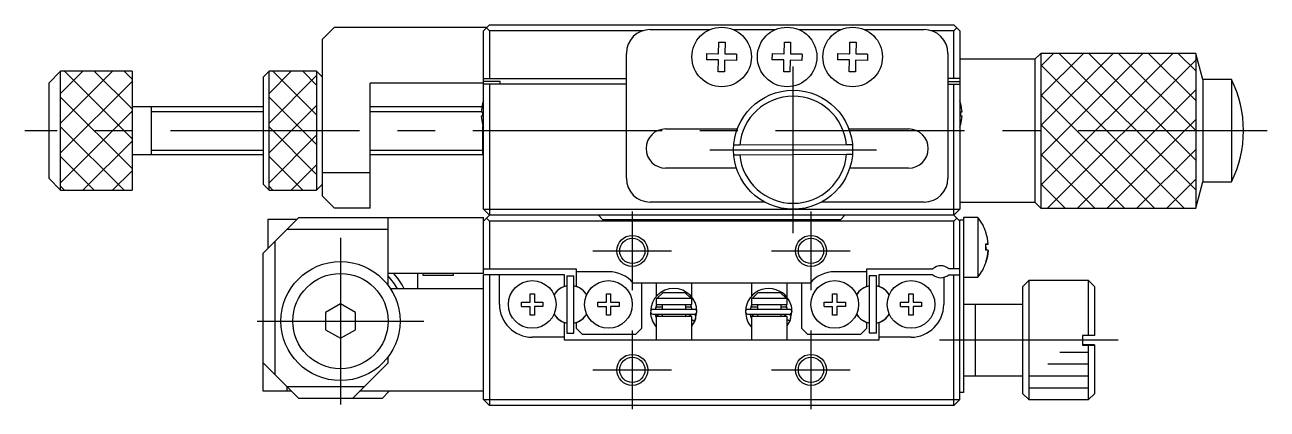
# Model space of a CAD drawing. Extents: x 0 to 376, y -8 to 233.
# Drawn here: x 63.8 to 168.2, y 200.3 to 232.6 of the extents above; entities that cross this region are included whole.
import ezdxf

# ---------------------------------------------------------------- set-up
doc = ezdxf.new("R2010")
doc.units = 0
doc.header["$LTSCALE"] = 0.5
doc.linetypes.add('CENTER', pattern=[50.8, 31.75, -6.35, 6.35, -6.35])
for name, color, linetype in [('MSM_CENTER', 1, 'CENTER'), ('MSM_CONTINUOUS', 7, 'CONTINUOUS'), ('MSM_NARROW', 5, 'CONTINUOUS')]:
    doc.layers.add(name, color=color, linetype=linetype)

msp = doc.modelspace()

# ---------------------------------------------------------------- linework, layer by layer
at = {"layer": 'MSM_CENTER'}
for p, q in [((128.35, 215.13), (128.35, 229.13)), ((168.15, 223.73), (63.85, 223.73)), ((121.35, 222.13), (135.35, 222.13)), ((114.85, 216.93), (114.85, 210.33)), ((129.85, 216.93), (129.85, 210.33)), ((90.35, 214.73), (90.35, 200.73)), ((111.55, 213.63), (118.15, 213.63)), ((126.55, 213.63), (133.15, 213.63)), ((83.35, 207.73), (97.35, 207.73)), ((114.85, 206.93), (114.85, 200.33)), ((129.85, 206.93), (129.85, 200.33)), ((155.65, 206.13), (140.65, 206.13)), ((111.55, 203.63), (118.15, 203.63)), ((126.55, 203.63), (133.15, 203.63))]:
    msp.add_line(p, q, dxfattribs=at)
at = {"layer": 'MSM_CONTINUOUS'}
for p, q in [((102.35, 232.13), (102.85, 232.63)), ((102.85, 232.63), (141.85, 232.63)), ((141.85, 232.63), (142.35, 232.13)), ((89.85, 232.43), (88.85, 231.43)), ((89.85, 232.43), (102.65, 232.43)), ((102.35, 217.13), (102.35, 232.13)), ((102.6, 232.38), (102.85, 232.13)), ((115.73, 232.13), (102.85, 232.13)), ((102.85, 232.13), (102.85, 228.13)), ((116.35, 232.23), (121.37, 232.23)), ((123.33, 232.23), (126.87, 232.23)), ((128.83, 232.23), (132.37, 232.23)), ((134.33, 232.23), (139.35, 232.23)), ((141.85, 232.13), (139.97, 232.13)), ((141.85, 232.13), (142.1, 232.38)), ((141.85, 228.13), (141.85, 232.13)), ((142.35, 232.13), (142.35, 217.13)), ((88.85, 218.23), (88.85, 231.43)), ((122.1, 230.2), (122.12, 231.18)), ((122.12, 231.18), (122.64, 231.17)), ((122.64, 231.17), (122.62, 230.18)), ((127.6, 230.2), (127.62, 231.18)), ((127.62, 231.18), (128.14, 231.17)), ((128.14, 231.17), (128.12, 230.18)), ((133.1, 230.2), (133.12, 231.18)), ((133.12, 231.18), (133.64, 231.17)), ((133.64, 231.17), (133.62, 230.18)), ((114.35, 219.73), (114.35, 230.23)), ((121.1, 229.7), (121.11, 230.22)), ((122.08, 229.68), (121.1, 229.7)), ((121.11, 230.22), (122.1, 230.2)), ((121.11, 230.22), (122.03, 230.2)), ((122.06, 228.69), (122.08, 229.68)), ((122.6, 229.66), (122.58, 228.68)), ((123.59, 229.64), (122.6, 229.66)), ((122.62, 230.18), (123.6, 230.16)), ((123.6, 230.16), (122.68, 230.18)), ((123.6, 230.16), (123.59, 229.64)), ((126.6, 229.7), (126.61, 230.22)), ((127.58, 229.68), (126.6, 229.7)), ((126.61, 230.22), (127.6, 230.2)), ((126.61, 230.22), (127.53, 230.2)), ((127.56, 228.69), (127.58, 229.68)), ((128.1, 229.66), (128.08, 228.68)), ((129.09, 229.64), (128.1, 229.66)), ((128.12, 230.18), (129.1, 230.16)), ((129.1, 230.16), (128.18, 230.18)), ((129.1, 230.16), (129.09, 229.64)), ((132.1, 229.7), (132.11, 230.22)), ((133.08, 229.68), (132.1, 229.7)), ((132.11, 230.22), (133.1, 230.2)), ((132.11, 230.22), (133.03, 230.2)), ((133.06, 228.69), (133.08, 229.68)), ((133.6, 229.66), (133.58, 228.68)), ((134.59, 229.64), (133.6, 229.66)), ((133.62, 230.18), (134.6, 230.16)), ((134.6, 230.16), (133.68, 230.18)), ((134.6, 230.16), (134.59, 229.64)), ((141.35, 230.23), (141.35, 219.73)), ((148.65, 229.73), (142.35, 229.73)), ((149.15, 230.23), (148.65, 229.73)), ((148.65, 229.73), (148.65, 217.73)), ((162.15, 230.23), (149.15, 230.23)), ((149.15, 230.23), (149.15, 217.23)), ((162.15, 230.23), (162.15, 217.23)), ((162.74, 228.03), (162.15, 230.23)), ((66.85, 228.73), (65.85, 227.73)), ((72.85, 228.73), (66.85, 228.73)), ((66.85, 218.73), (66.85, 228.73)), ((72.85, 228.73), (72.85, 218.73)), ((84.35, 228.73), (83.85, 228.23)), ((84.35, 218.73), (84.35, 228.73)), ((88.35, 228.73), (84.35, 228.73)), ((88.35, 228.73), (88.35, 218.73)), ((88.85, 228.23), (88.35, 228.73)), ((122.58, 228.68), (122.06, 228.69)), ((128.08, 228.68), (127.56, 228.69)), ((133.58, 228.68), (133.06, 228.69)), ((65.85, 227.73), (65.85, 219.73)), ((83.85, 228.23), (83.85, 219.23)), ((102.35, 227.73), (92.85, 227.73)), ((92.85, 217.23), (92.85, 227.73)), ((102.35, 228.13), (114.35, 228.13)), ((103.75, 227.88), (102.35, 227.88)), ((114.35, 227.63), (102.35, 227.63)), ((102.85, 227.63), (102.85, 216.63)), ((103.75, 227.63), (103.75, 227.88)), ((142.35, 228.13), (141.35, 228.13)), ((141.35, 227.88), (142.35, 227.88)), ((141.35, 227.63), (142.35, 227.63)), ((141.85, 216.63), (141.85, 227.63)), ((165.15, 228.03), (162.74, 228.03)), ((162.74, 228.03), (162.74, 219.43)), ((165.15, 228.03), (165.15, 219.43)), ((83.85, 225.73), (72.85, 225.73)), ((74.45, 225.73), (74.45, 221.73)), ((102.21, 225.73), (92.85, 225.73)), ((102.16, 225.31), (102.28, 225.31)), ((102.28, 226.02), (102.28, 226.02)), ((102.28, 225.31), (102.28, 224.95)), ((142.42, 226.02), (142.42, 226.02)), ((142.42, 225.31), (142.54, 225.31)), ((142.42, 224.95), (142.42, 225.31)), ((102.28, 224.95), (102.16, 224.95)), ((142.54, 224.95), (142.42, 224.95)), ((102.28, 224.24), (102.28, 224.24)), ((102.31, 221.73), (102.31, 224.12)), ((117.65, 223.88), (123.67, 223.88)), ((133.03, 223.88), (138.05, 223.88)), ((142.42, 224.24), (142.42, 224.24)), ((123.87, 222.51), (123.36, 222.51)), ((132.83, 222.55), (123.87, 222.51)), ((133.33, 222.55), (132.83, 222.55)), ((72.85, 221.73), (83.85, 221.73)), ((92.85, 221.73), (102.31, 221.73)), ((123.37, 221.71), (123.87, 221.71)), ((123.87, 221.71), (132.83, 221.75)), ((132.83, 221.75), (133.34, 221.75)), ((88.85, 220.23), (92.85, 220.23)), ((123.6, 220.58), (117.65, 220.58)), ((138.05, 220.58), (133.1, 220.58)), ((65.85, 219.73), (66.85, 218.73)), ((83.85, 219.23), (84.35, 218.73)), ((88.35, 218.73), (88.85, 219.23)), ((162.15, 217.23), (162.74, 219.43)), ((162.74, 219.43), (165.15, 219.43)), ((66.85, 218.73), (72.85, 218.73)), ((84.35, 218.73), (88.35, 218.73)), ((89.85, 217.23), (88.85, 218.23)), ((92.85, 217.23), (89.85, 217.23)), ((102.35, 217.13), (142.35, 217.13)), ((102.85, 216.63), (102.35, 217.13)), ((125.98, 217.73), (116.35, 217.73)), ((139.35, 217.73), (130.72, 217.73)), ((142.35, 217.13), (141.85, 216.63)), ((142.35, 217.73), (148.65, 217.73)), ((148.65, 217.73), (149.15, 217.23)), ((149.15, 217.23), (162.15, 217.23)), ((86.85, 216.43), (83.85, 213.43)), ((86.7, 216.28), (84.25, 216.28)), ((84.25, 216.28), (84.25, 213.83)), ((86.85, 216.43), (102.35, 216.43)), ((94.35, 210.73), (94.35, 216.43)), ((102.35, 216.13), (102.85, 216.63)), ((102.35, 211.73), (102.35, 216.43)), ((102.6, 216.38), (102.85, 216.13)), ((141.85, 216.63), (102.85, 216.63)), ((141.85, 216.13), (102.85, 216.13)), ((102.85, 216.13), (102.85, 212.13)), ((112.35, 216.28), (112, 216.63)), ((112.35, 216.28), (132.35, 216.28)), ((132.7, 216.63), (132.35, 216.28)), ((142.35, 216.13), (141.85, 216.63)), ((141.85, 216.13), (142.1, 216.38)), ((141.85, 212.13), (141.85, 216.13)), ((142.35, 201.13), (142.35, 216.23)), ((142.35, 216.23), (142.65, 216.23)), ((142.65, 216.43), (142.65, 201.73)), ((143.87, 216.43), (142.65, 216.43)), ((143.87, 216.43), (143.87, 211.43)), ((94.35, 215.43), (85.85, 215.43)), ((144.55, 215.18), (144.54, 215.17)), ((144.54, 215.18), (144.55, 215.18)), ((144.67, 214.7), (144.54, 215.18)), ((84.85, 214.43), (84.85, 203.23)), ((144.54, 213.7), (144.54, 214.22)), ((144.54, 214.22), (144.67, 214.21)), ((144.73, 214.2), (144.54, 214.2)), ((144.73, 214.18), (144.54, 214.18)), ((144.67, 214.17), (144.54, 214.16)), ((144.55, 213.93), (144.54, 213.7)), ((144.73, 214.2), (144.67, 214.7)), ((144.67, 214.21), (144.73, 214.2)), ((144.73, 214.18), (144.67, 214.17)), ((83.85, 201.83), (83.85, 213.43)), ((144.67, 213.69), (144.54, 213.7)), ((144.54, 212.69), (144.67, 213.18)), ((144.67, 213.16), (144.54, 212.68)), ((144.73, 213.68), (144.67, 213.69)), ((144.67, 213.18), (144.73, 213.68)), ((144.73, 213.66), (144.67, 213.16)), ((144.73, 213.66), (144.73, 213.66)), ((102.35, 211.73), (94.35, 211.73)), ((96.85, 210.43), (96.85, 211.73)), ((97.25, 211.73), (97.25, 211.58)), ((99.85, 211.58), (99.85, 211.73)), ((102.35, 212.13), (110.15, 212.13)), ((110.15, 212.13), (110.15, 210.68)), ((112.85, 211.88), (110.15, 211.88)), ((134.55, 211.88), (131.85, 211.88)), ((134.55, 210.68), (134.55, 212.13)), ((134.55, 212.13), (140.09, 212.13)), ((142.35, 212.13), (141.41, 212.13)), ((144.55, 212.68), (144.54, 212.69)), ((97.25, 211.58), (99.85, 211.58)), ((109.15, 211.63), (102.35, 211.63)), ((102.35, 201.13), (102.35, 211.63)), ((102.85, 211.63), (102.85, 200.63)), ((103.7, 209.13), (103.7, 211.63)), ((109.15, 210.68), (109.15, 211.63)), ((109.35, 211.53), (109.35, 206.73)), ((109.35, 211.53), (109.95, 211.53)), ((109.95, 206.73), (109.95, 211.53)), ((129.77, 210.93), (114.93, 210.93)), ((115.65, 207.13), (115.65, 210.93)), ((116.85, 210.93), (116.85, 209.79)), ((119.85, 209.74), (119.85, 210.93)), ((124.85, 210.93), (124.85, 209.82)), ((127.85, 209.71), (127.85, 210.93)), ((129.05, 210.93), (129.05, 207.13)), ((134.75, 211.53), (134.75, 206.73)), ((135.35, 211.53), (134.75, 211.53)), ((135.35, 206.73), (135.35, 211.53)), ((140.09, 211.63), (135.55, 211.63)), ((135.55, 211.63), (135.55, 210.68)), ((141, 211.41), (141, 209.13)), ((141.41, 211.63), (142.35, 211.63)), ((141.85, 200.63), (141.85, 211.63)), ((142.65, 211.43), (143.87, 211.43)), ((148.15, 211.13), (147.65, 210.63)), ((148.15, 211.13), (148.15, 201.13)), ((153.15, 211.13), (148.15, 211.13)), ((153.15, 206.51), (153.15, 211.13)), ((153.65, 210.63), (153.15, 211.13)), ((102.35, 210.43), (94.56, 210.43)), ((106.27, 210.02), (106.63, 210.02)), ((106.27, 209.31), (106.27, 210.02)), ((106.63, 210.02), (106.63, 209.31)), ((108.89, 210.53), (109.15, 210.68)), ((110.41, 210.53), (110.15, 210.68)), ((112.67, 210.02), (113.03, 210.02)), ((112.67, 209.31), (112.67, 210.02)), ((113.03, 210.02), (113.03, 209.31)), ((116.9, 209.63), (117.43, 210.13)), ((117.43, 210.13), (119.27, 210.13)), ((119.27, 210.13), (119.8, 209.63)), ((119.85, 209.74), (119.85, 209.74)), ((124.9, 209.63), (125.43, 210.13)), ((125.43, 210.13), (127.27, 210.13)), ((127.27, 210.13), (127.8, 209.63)), ((131.67, 209.31), (131.67, 210.02)), ((131.67, 210.02), (132.03, 210.02)), ((132.03, 210.02), (132.03, 209.31)), ((134.29, 210.53), (134.55, 210.68)), ((135.81, 210.53), (135.55, 210.68)), ((138.07, 210.02), (138.43, 210.02)), ((138.07, 209.31), (138.07, 210.02)), ((138.43, 210.02), (138.43, 209.31)), ((147.65, 201.63), (147.65, 210.63)), ((153.65, 210.63), (153.65, 206.51)), ((90.35, 209.17), (89.1, 208.45)), ((91.6, 208.45), (90.35, 209.17)), ((105.56, 208.95), (105.56, 209.31)), ((105.56, 209.31), (106.27, 209.31)), ((105.56, 208.95), (106.27, 208.95)), ((106.27, 208.24), (106.27, 208.95)), ((106.63, 209.31), (107.34, 209.31)), ((107.34, 208.95), (106.63, 208.95)), ((106.63, 208.95), (106.63, 208.24)), ((107.34, 209.31), (107.34, 208.95)), ((111.96, 208.95), (111.96, 209.31)), ((111.96, 209.31), (112.67, 209.31)), ((111.96, 208.95), (112.67, 208.95)), ((112.67, 208.24), (112.67, 208.95)), ((113.03, 209.31), (113.74, 209.31)), ((113.74, 208.95), (113.03, 208.95)), ((113.03, 208.95), (113.03, 208.24)), ((113.74, 209.31), (113.74, 208.95)), ((120.08, 208.72), (116.58, 208.72)), ((116.79, 208.72), (116.9, 209.13)), ((119.85, 209.63), (116.85, 209.63)), ((116.85, 209.63), (116.85, 209.13)), ((116.85, 209.13), (119.85, 209.13)), ((116.85, 209), (116.85, 209)), ((116.85, 209), (116.85, 208.93)), ((116.85, 208.93), (117.35, 208.93)), ((117.35, 209.13), (117.35, 208.72)), ((119.35, 208.72), (119.35, 209.13)), ((119.35, 208.93), (119.82, 208.93)), ((119.75, 209.13), (119.86, 208.72)), ((119.85, 209.13), (119.85, 209.63)), ((128.05, 208.72), (124.55, 208.72)), ((124.77, 208.72), (124.88, 209.13)), ((127.85, 209.63), (124.85, 209.63)), ((124.85, 209.63), (124.85, 209.13)), ((124.85, 209.13), (127.85, 209.13)), ((124.85, 209.06), (124.85, 209.06)), ((124.85, 209.06), (124.85, 208.93)), ((124.85, 208.93), (125.35, 208.93)), ((125.35, 209.13), (125.35, 208.72)), ((127.35, 208.72), (127.35, 209.13)), ((127.35, 208.93), (127.8, 208.93)), ((127.73, 209.13), (127.84, 208.72)), ((127.85, 209.13), (127.85, 209.63)), ((130.96, 209.31), (131.67, 209.31)), ((130.96, 208.95), (130.96, 209.31)), ((130.96, 208.95), (131.67, 208.95)), ((131.67, 208.24), (131.67, 208.95)), ((132.03, 209.31), (132.74, 209.31)), ((132.74, 208.95), (132.03, 208.95)), ((132.03, 208.95), (132.03, 208.24)), ((132.74, 209.31), (132.74, 208.95)), ((137.36, 209.31), (138.07, 209.31)), ((137.36, 208.95), (137.36, 209.31)), ((137.36, 208.95), (138.07, 208.95)), ((138.07, 208.24), (138.07, 208.95)), ((138.43, 209.31), (139.14, 209.31)), ((139.14, 208.95), (138.43, 208.95)), ((138.43, 208.95), (138.43, 208.24)), ((139.14, 209.31), (139.14, 208.95)), ((147.65, 209.13), (142.65, 209.13)), ((143.65, 203.13), (143.65, 209.13)), ((89.1, 208.45), (89.1, 207.01)), ((91.6, 207.01), (91.6, 208.45)), ((106.63, 208.24), (106.27, 208.24)), ((109.15, 207.58), (108.89, 207.73)), ((109.15, 206.13), (109.15, 207.58)), ((110.15, 207.58), (110.41, 207.73)), ((110.15, 207.58), (110.15, 207.13)), ((113.03, 208.24), (112.67, 208.24)), ((116.51, 207.81), (116.53, 207.76)), ((116.53, 207.76), (116.55, 207.72)), ((116.54, 207.76), (116.54, 207.75)), ((116.58, 208.32), (120.08, 208.32)), ((116.83, 208.13), (116.79, 208.32)), ((116.85, 208.05), (116.83, 208.13)), ((116.85, 208.13), (116.85, 206.13)), ((119.85, 208.13), (116.85, 208.13)), ((116.9, 208.15), (116.91, 208.16)), ((116.9, 208.13), (116.9, 208.15)), ((116.9, 208.13), (116.9, 208.13)), ((116.91, 208.16), (116.92, 208.17)), ((116.92, 208.19), (116.93, 208.2)), ((116.92, 208.17), (116.92, 208.19)), ((116.93, 208.2), (116.94, 208.21)), ((116.94, 208.21), (116.95, 208.22)), ((116.95, 208.22), (116.96, 208.23)), ((116.96, 208.23), (116.97, 208.24)), ((116.97, 208.24), (116.98, 208.25)), ((116.98, 208.25), (116.99, 208.26)), ((116.99, 208.26), (117.01, 208.27)), ((117.01, 208.27), (117.02, 208.28)), ((117.02, 208.28), (117.03, 208.29)), ((117.03, 208.29), (117.04, 208.29)), ((117.04, 208.29), (117.06, 208.3)), ((117.06, 208.3), (117.07, 208.3)), ((117.07, 208.3), (117.09, 208.31)), ((117.09, 208.31), (117.1, 208.31)), ((117.1, 208.31), (117.11, 208.32)), ((117.11, 208.32), (117.13, 208.32)), ((117.13, 208.32), (117.14, 208.32)), ((117.14, 208.32), (117.16, 208.32)), ((117.16, 208.32), (117.17, 208.32)), ((117.17, 208.32), (117.18, 208.32)), ((117.35, 208.32), (117.35, 208.13)), ((119.35, 208.13), (119.35, 208.32)), ((119.48, 208.32), (119.49, 208.32)), ((119.49, 208.32), (119.5, 208.32)), ((119.5, 208.32), (119.52, 208.32)), ((119.52, 208.32), (119.53, 208.32)), ((119.53, 208.32), (119.55, 208.31)), ((119.55, 208.31), (119.56, 208.31)), ((119.56, 208.31), (119.58, 208.31)), ((119.58, 208.31), (119.59, 208.3)), ((119.59, 208.3), (119.6, 208.3)), ((119.6, 208.3), (119.62, 208.29)), ((119.62, 208.29), (119.63, 208.28)), ((119.63, 208.28), (119.64, 208.27)), ((119.64, 208.27), (119.65, 208.27)), ((119.65, 208.27), (119.67, 208.26)), ((119.67, 208.26), (119.68, 208.25)), ((119.68, 208.25), (119.69, 208.24)), ((119.69, 208.24), (119.7, 208.23)), ((119.7, 208.23), (119.71, 208.22)), ((119.71, 208.22), (119.72, 208.2)), ((119.72, 208.2), (119.73, 208.19)), ((119.73, 208.19), (119.73, 208.18)), ((119.73, 208.18), (119.74, 208.17)), ((119.74, 208.17), (119.75, 208.15)), ((119.75, 208.15), (119.75, 208.14)), ((119.75, 208.14), (119.76, 208.13)), ((119.85, 206.13), (119.85, 208.13)), ((119.85, 207.85), (119.86, 207.84)), ((119.88, 207.82), (119.85, 207.83)), ((119.85, 207.31), (120.12, 207.76)), ((119.86, 207.84), (119.88, 207.83)), ((119.88, 207.83), (119.89, 207.83)), ((120.12, 207.75), (119.88, 207.82)), ((119.89, 207.83), (119.9, 207.82)), ((119.9, 207.82), (119.92, 207.82)), ((119.92, 207.82), (119.93, 207.81)), ((119.93, 207.81), (119.94, 207.8)), ((119.94, 207.8), (119.96, 207.8)), ((119.96, 207.8), (119.97, 207.79)), ((119.97, 207.79), (119.98, 207.79)), ((119.98, 207.79), (120, 207.78)), ((120, 207.78), (120.01, 207.78)), ((120.01, 207.78), (120.02, 207.77)), ((120.02, 207.77), (120.03, 207.77)), ((120.03, 207.77), (120.05, 207.77)), ((120.05, 207.77), (120.06, 207.76)), ((120.06, 207.76), (120.07, 207.76)), ((120.07, 207.76), (120.08, 207.76)), ((120.08, 207.76), (120.08, 207.76)), ((120.08, 207.76), (120.09, 207.76)), ((120.09, 207.76), (120.1, 207.76)), ((120.1, 207.76), (120.11, 207.76)), ((120.12, 208.29), (120.11, 208.33)), ((120.11, 207.76), (120.12, 207.76)), ((120.11, 207.76), (120.11, 207.76)), ((120.11, 207.76), (120.11, 207.76)), ((120.14, 208.26), (120.12, 208.29)), ((120.12, 207.76), (120.13, 207.79)), ((120.12, 207.76), (120.12, 207.76)), ((120.12, 207.75), (120.12, 207.76)), ((120.12, 207.76), (120.12, 207.76)), ((120.13, 207.79), (120.14, 207.82)), ((120.14, 207.81), (120.28, 208.5)), ((120.15, 208.23), (120.14, 208.26)), ((120.14, 207.82), (120.15, 207.86)), ((120.16, 208.2), (120.15, 208.23)), ((120.15, 207.86), (120.16, 207.89)), ((120.16, 208.16), (120.16, 208.2)), ((120.17, 208.13), (120.16, 208.16)), ((120.16, 207.89), (120.17, 207.92)), ((120.17, 208.09), (120.17, 208.13)), ((120.18, 208.06), (120.17, 208.09)), ((120.17, 207.99), (120.18, 208.03)), ((120.17, 207.96), (120.17, 207.99)), ((120.17, 207.92), (120.17, 207.96)), ((120.18, 208.03), (120.18, 208.06)), ((124.49, 207.82), (124.49, 207.82)), ((124.49, 207.82), (124.49, 207.81)), ((124.49, 207.81), (124.49, 207.81)), ((124.49, 207.81), (124.49, 207.81)), ((124.49, 207.81), (124.49, 207.81)), ((124.49, 207.81), (124.51, 207.76)), ((124.51, 207.76), (124.51, 207.76)), ((124.51, 207.76), (124.51, 207.76)), ((124.51, 207.76), (124.51, 207.76)), ((124.51, 207.76), (124.53, 207.72)), ((124.51, 207.76), (124.51, 207.76)), ((124.55, 208.32), (128.05, 208.32)), ((124.81, 208.09), (124.76, 208.32)), ((124.85, 207.98), (124.81, 208.09)), ((127.85, 208.13), (124.85, 208.13)), ((124.85, 208.13), (124.85, 206.13)), ((124.87, 208.13), (124.88, 208.15)), ((124.87, 208.13), (124.87, 208.13)), ((124.88, 208.15), (124.89, 208.16)), ((124.89, 208.17), (124.9, 208.19)), ((124.89, 208.16), (124.89, 208.17)), ((124.9, 208.19), (124.91, 208.2)), ((124.91, 208.2), (124.92, 208.21)), ((124.92, 208.21), (124.93, 208.22)), ((124.93, 208.22), (124.94, 208.23)), ((124.94, 208.23), (124.95, 208.24)), ((124.95, 208.24), (124.96, 208.25)), ((124.96, 208.25), (124.97, 208.26)), ((124.97, 208.26), (124.98, 208.27)), ((124.98, 208.27), (124.99, 208.28)), ((124.99, 208.28), (125.01, 208.29)), ((125.01, 208.29), (125.02, 208.29)), ((125.02, 208.29), (125.03, 208.3)), ((125.03, 208.3), (125.05, 208.3)), ((125.05, 208.3), (125.06, 208.31)), ((125.06, 208.31), (125.08, 208.31)), ((125.08, 208.31), (125.09, 208.32)), ((125.09, 208.32), (125.1, 208.32)), ((125.1, 208.32), (125.12, 208.32)), ((125.12, 208.32), (125.13, 208.32)), ((125.13, 208.32), (125.15, 208.32)), ((125.15, 208.32), (125.15, 208.32)), ((125.35, 208.32), (125.35, 208.13)), ((127.35, 208.13), (127.35, 208.32)), ((127.45, 208.32), (127.47, 208.32)), ((127.47, 208.32), (127.48, 208.32)), ((127.48, 208.32), (127.5, 208.32)), ((127.5, 208.32), (127.51, 208.32)), ((127.51, 208.32), (127.52, 208.31)), ((127.52, 208.31), (127.54, 208.31)), ((127.54, 208.31), (127.55, 208.31)), ((127.55, 208.31), (127.57, 208.3)), ((127.57, 208.3), (127.58, 208.3)), ((127.58, 208.3), (127.59, 208.29)), ((127.59, 208.29), (127.61, 208.28)), ((127.61, 208.28), (127.62, 208.27)), ((127.62, 208.27), (127.63, 208.27)), ((127.63, 208.27), (127.64, 208.26)), ((127.64, 208.26), (127.65, 208.25)), ((127.65, 208.25), (127.66, 208.24)), ((127.66, 208.24), (127.67, 208.23)), ((127.67, 208.23), (127.68, 208.22)), ((127.68, 208.22), (127.69, 208.2)), ((127.69, 208.2), (127.7, 208.19)), ((127.7, 208.19), (127.71, 208.18)), ((127.71, 208.18), (127.72, 208.17)), ((127.72, 208.17), (127.72, 208.15)), ((127.72, 208.15), (127.73, 208.14)), ((127.73, 208.14), (127.73, 208.13)), ((127.85, 206.13), (127.85, 208.13)), ((127.86, 207.83), (127.85, 207.83)), ((128.09, 207.75), (127.85, 207.82)), ((127.85, 207.34), (128.1, 207.76)), ((127.88, 207.82), (127.86, 207.83)), ((127.89, 207.81), (127.88, 207.82)), ((127.91, 207.81), (127.89, 207.81)), ((127.92, 207.8), (127.91, 207.81)), ((127.94, 207.8), (127.92, 207.8)), ((127.95, 207.79), (127.94, 207.8)), ((127.97, 207.79), (127.95, 207.79)), ((127.98, 207.78), (127.97, 207.79)), ((127.99, 207.78), (127.98, 207.78)), ((128.01, 207.77), (127.99, 207.78)), ((128.02, 207.77), (128.01, 207.77)), ((128.03, 207.76), (128.02, 207.77)), ((128.04, 207.76), (128.03, 207.76)), ((128.05, 207.76), (128.04, 207.76)), ((128.06, 207.76), (128.05, 207.76)), ((128.07, 207.76), (128.06, 207.76)), ((128.08, 207.76), (128.07, 207.76)), ((128.09, 207.76), (128.08, 207.76)), ((128.08, 207.76), (128.08, 207.76)), ((128.09, 207.75), (128.25, 208.5)), ((128.1, 208.29), (128.09, 208.33)), ((128.1, 207.76), (128.09, 207.76)), ((128.09, 207.76), (128.09, 207.76)), ((128.11, 208.26), (128.1, 208.29)), ((128.1, 207.76), (128.11, 207.79)), ((128.1, 207.76), (128.1, 207.76)), ((128.1, 207.76), (128.1, 207.76)), ((128.12, 208.23), (128.11, 208.26)), ((128.11, 207.79), (128.12, 207.82)), ((128.13, 208.2), (128.12, 208.23)), ((128.12, 207.82), (128.13, 207.86)), ((128.14, 208.16), (128.13, 208.2)), ((128.13, 207.86), (128.14, 207.89)), ((128.15, 208.13), (128.14, 208.16)), ((128.14, 207.92), (128.15, 207.96)), ((128.14, 207.89), (128.14, 207.92)), ((128.15, 208.09), (128.15, 208.13)), ((128.15, 208.06), (128.15, 208.09)), ((128.15, 208.03), (128.15, 208.06)), ((128.15, 207.99), (128.15, 208.03)), ((128.15, 207.96), (128.15, 207.99)), ((132.03, 208.24), (131.67, 208.24)), ((134.55, 207.58), (134.29, 207.73)), ((134.55, 207.13), (134.55, 207.58)), ((135.55, 207.58), (135.81, 207.73)), ((135.55, 207.58), (135.55, 206.13)), ((138.43, 208.24), (138.07, 208.24)), ((89.1, 207.01), (90.35, 206.29)), ((90.35, 206.29), (91.6, 207.01)), ((109.35, 206.73), (109.95, 206.73)), ((110.15, 207.13), (110.65, 206.63)), ((110.65, 206.63), (115.15, 206.63)), ((115.15, 206.63), (115.65, 207.13)), ((129.05, 207.13), (129.55, 206.63)), ((129.55, 206.63), (134.05, 206.63)), ((134.05, 206.63), (134.55, 207.13)), ((135.35, 206.73), (134.75, 206.73)), ((109.15, 206.38), (106.45, 206.38)), ((135.55, 206.13), (109.15, 206.13)), ((138.25, 206.38), (135.55, 206.38)), ((152.65, 206.51), (152.65, 205.71)), ((153.15, 206.51), (152.65, 206.51)), ((153.15, 205.75), (152.65, 205.75)), ((152.65, 205.71), (153.15, 205.71)), ((153.65, 206.51), (153.15, 206.51)), ((153.65, 205.75), (153.15, 205.75)), ((153.15, 201.13), (153.15, 205.71)), ((153.15, 205.71), (153.65, 205.71)), ((153.65, 205.75), (153.65, 201.63)), ((94.35, 204.23), (94.35, 204.73)), ((83.85, 204.23), (86.85, 201.23)), ((91.35, 201.23), (94.35, 204.23)), ((142.65, 203.13), (147.65, 203.13)), ((86.25, 201.83), (83.85, 201.83)), ((85.85, 202.23), (92.35, 202.23)), ((85.85, 202.23), (85.85, 201.83)), ((102.35, 201.83), (91.95, 201.83)), ((93.85, 201.23), (94.45, 201.83)), ((142.65, 201.73), (142.35, 201.73)), ((147.65, 201.63), (148.15, 201.13)), ((153.15, 201.13), (153.65, 201.63)), ((93.85, 201.23), (86.85, 201.23)), ((102.35, 201.13), (142.35, 201.13)), ((102.85, 200.63), (102.35, 201.13)), ((141.85, 200.63), (102.85, 200.63)), ((141.85, 200.63), (142.35, 201.13)), ((148.15, 201.13), (153.15, 201.13))]:
    msp.add_line(p, q, dxfattribs=at)
for centre, radius in [((122.35, 229.93), 2.5), ((127.85, 229.93), 2.5), ((133.35, 229.93), 2.5), ((128.35, 222.13), 5), ((114.85, 213.63), 1.06), ((129.85, 213.63), 1.06), ((90.35, 207.73), 5), ((90.35, 207.73), 4), ((106.45, 209.13), 2), ((112.85, 209.13), 2), ((131.85, 209.13), 2), ((138.25, 209.13), 2), ((114.85, 203.63), 1.06), ((129.85, 203.63), 1.06)]:
    msp.add_circle(centre, radius, dxfattribs=at)
for centre, radius, start, end in [((116.35, 230.23), 2, 90, 180), ((139.35, 230.23), 2, 0, 90), ((156.41, 223.73), 9.75, 333.8162, 26.1838), ((128.35, 222.13), 4.5, 5.3265, 175.1271), ((105.35, 225.13), 3.19, 163.8933, 176.7703), ((105.35, 225.13), 3.2, 159.6359, 163.8775), ((139.35, 225.13), 3.2, 16.1225, 20.3641), ((139.35, 225.13), 3.19, 3.2297, 16.1067), ((105.35, 225.13), 3.19, 183.2297, 196.1067), ((139.35, 225.13), 3.19, 343.8933, 356.7703), ((105.35, 225.13), 3.2, 196.1225, 200.3641), ((117.65, 222.23), 1.65, 90, 270), ((138.05, 222.23), 1.65, 270, 90), ((139.35, 225.13), 3.2, 339.6359, 343.8775), ((98.85, 223.73), 4, 330, 331.045), ((128.35, 222.13), 4.5, 185.3265, 355.1271), ((116.35, 219.73), 2, 180, 270), ((139.35, 219.73), 2, 270, 0), ((140.75, 213.93), 4, 18.2444, 38.6822), ((90.35, 207.73), 6, 26.7437, 41.8103), ((112.85, 209.13), 2.75, 40.8852, 90), ((131.85, 209.13), 2.75, 90, 139.1148), ((140.75, 211.38), 1, 48.5904, 131.4096), ((140.75, 213.93), 4, 321.3178, 341.7556), ((90.35, 207.73), 5.5, 29.4004, 43.3418), ((109.65, 209.13), 1.59, 100.8931, 149.5668), ((109.65, 209.13), 1.59, 30.4333, 79.107), ((135.05, 209.13), 1.59, 100.893, 149.5667), ((135.05, 209.13), 1.59, 30.4332, 79.1069), ((140.75, 212.38), 1, 228.5904, 311.4096), ((109.76, 209.01), 1.75, 120, 148.1185), ((109.54, 209.01), 1.75, 31.8815, 60), ((118.33, 208.52), 1.95, 0.7947, 179.1599), ((126.3, 208.52), 1.95, 35.774, 179.1525), ((126.3, 208.52), 1.96, 0.8617, 35.6846), ((135.16, 209.01), 1.75, 120, 148.1185), ((134.94, 209.01), 1.75, 31.8815, 60), ((106.45, 209.13), 2.75, 180, 270), ((116.58, 208.52), 0.2, 90, 270), ((120.08, 208.52), 0.2, 270, 90), ((124.55, 208.52), 0.2, 90, 270), ((128.05, 208.52), 0.2, 270, 90), ((138.25, 209.13), 2.75, 270, 0), ((109.65, 209.13), 1.59, 210.4332, 259.1069), ((109.76, 209.24), 1.75, 211.8815, 240), ((109.65, 209.13), 1.59, 280.893, 329.5668), ((109.54, 209.24), 1.75, 300, 328.1185), ((118.33, 208.52), 1.95, 180.8104, 220.6679), ((126.31, 208.52), 1.95, 180.8082, 221.7378), ((135.05, 209.13), 1.59, 210.4333, 259.107), ((135.16, 209.24), 1.75, 211.8815, 240), ((135.05, 209.13), 1.59, 280.8931, 329.5668), ((134.94, 209.24), 1.75, 300, 328.1185)]:
    msp.add_arc(centre, radius, start, end, dxfattribs=at)
at = {"layer": 'MSM_NARROW'}
for p, q in [((149.15, 224.16), (155.22, 230.23)), ((149.15, 221.66), (157.72, 230.23)), ((149.15, 219.16), (160.22, 230.23)), ((149.15, 229.16), (150.22, 230.23)), ((149.15, 226.66), (152.72, 230.23)), ((149.72, 217.23), (162.15, 229.66)), ((150.68, 230.23), (162.15, 218.76)), ((153.18, 230.23), (162.15, 221.26)), ((155.68, 230.23), (162.15, 223.76)), ((158.18, 230.23), (162.15, 226.26)), ((160.68, 230.23), (162.15, 228.76)), ((66.85, 224.36), (71.22, 228.73)), ((66.85, 226.86), (68.72, 228.73)), ((67.18, 228.73), (72.85, 223.06)), ((69.68, 228.73), (72.85, 225.56)), ((72.18, 228.73), (72.85, 228.06)), ((84.35, 226.86), (86.22, 228.73)), ((84.68, 228.73), (88.35, 225.06)), ((87.18, 228.73), (88.35, 227.56)), ((149.15, 229.26), (161.18, 217.23)), ((66.85, 221.86), (72.85, 227.86)), ((84.35, 224.36), (88.35, 228.36)), ((66.85, 226.56), (72.85, 220.56)), ((84.35, 226.56), (88.35, 222.56)), ((149.15, 226.76), (158.68, 217.23)), ((152.22, 217.23), (162.15, 227.16)), ((66.85, 219.36), (72.85, 225.36)), ((74.45, 225.35), (83.85, 225.35)), ((84.35, 221.86), (88.35, 225.86)), ((92.85, 225.35), (102.16, 225.35)), ((149.15, 224.26), (156.18, 217.23)), ((154.72, 217.23), (162.15, 224.66)), ((66.85, 224.06), (72.18, 218.73)), ((84.35, 224.06), (88.35, 220.06)), ((84.35, 219.36), (88.35, 223.36)), ((68.72, 218.73), (72.85, 222.86)), ((157.22, 217.23), (162.15, 222.16)), ((66.85, 221.56), (69.68, 218.73)), ((74.45, 222.11), (83.85, 222.11)), ((84.35, 221.56), (87.18, 218.73)), ((92.85, 222.11), (102.31, 222.11)), ((149.15, 221.76), (153.68, 217.23)), ((71.22, 218.73), (72.85, 220.36)), ((86.22, 218.73), (88.35, 220.86)), ((66.85, 219.06), (67.18, 218.73)), ((84.35, 219.06), (84.68, 218.73)), ((149.15, 219.26), (151.18, 217.23)), ((159.72, 217.23), (162.15, 219.66)), ((150.75, 205.13), (153.15, 205.13)), ((149.75, 204.13), (153.15, 204.13)), ((148.15, 203.13), (153.15, 203.13)), ((148.15, 202.13), (153.15, 202.13))]:
    msp.add_line(p, q, dxfattribs=at)
for centre in [(114.85, 213.63), (129.85, 213.63), (114.85, 203.63), (129.85, 203.63)]:
    msp.add_circle(centre, 1.3, dxfattribs=at)

doc.saveas('drawing.dxf')
